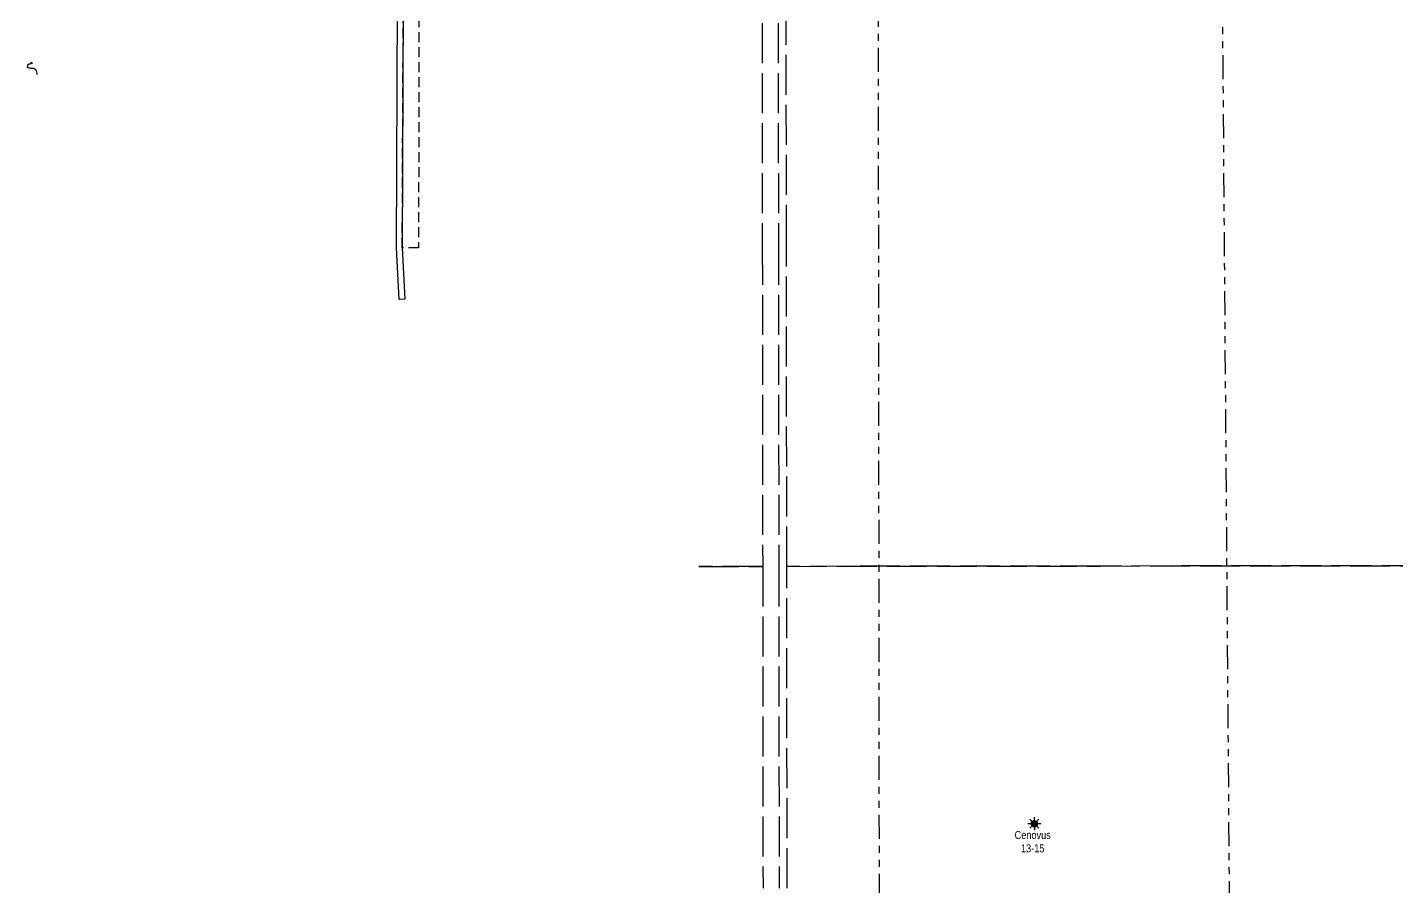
# Model space of a CAD drawing. Extents: x 498999 to 517977, y 6011694 to 6019262.
# Drawn here: x 503866 to 505577, y 6014630 to 6015704 of the extents above; entities that cross this region are included whole.
import ezdxf

# ---------------------------------------------------------------- set-up
doc = ezdxf.new("R2010")
doc.units = 0
doc.header["$LTSCALE"] = 5
for name, pattern in [('foc-ACCESSROAD', [3.75, 2.5, -1.25]), ('foc-DRILLPATH', [14.75, 6, -1.75, 1.75, -1.75, 1.75, -1.75]), ('foc-UNSURVEYED', [12.5, 10, -2.5])]:
    doc.linetypes.add(name, pattern=pattern)
for name, color, linetype in [('AS-DRILL-T', 8, 'Continuous'), ('F-AR', 190, 'foc-ACCESSROAD'), ('F-RW', 190, 'Continuous'), ('F-WS-S', 8, 'Continuous'), ('L-USEC', 7, 'foc-UNSURVEYED'), ('P-PDRILLPATH', 12, 'foc-DRILLPATH')]:
    doc.layers.add(name, color=color, linetype=linetype)
doc.layers.add('oil_and_gas_wells_line', color=7, linetype='Continuous', true_color=0x6a4366)
doc.styles.add('80L', font='ARIALN.TTF', dxfattribs={"height": 10})

# ---------------------------------------------------------------- blocks, each defined once
blk = doc.blocks.new('GAS')
h = blk.add_hatch(color=255)
h.dxf.hatch_style = 1
edge = h.paths.add_edge_path()
edge.add_arc((0, 0), 0.9, 0, 360)
for p, q in [((-0.81, 0), (-1.62, 0)), ((-0.57, 0.57), (-1.14, 1.14)), ((0, 0.81), (0, 1.62)), ((0.57, 0.57), (1.14, 1.14)), ((1.62, 0), (0.81, 0)), ((-0.57, -0.57), (-1.14, -1.14)), ((0, -0.81), (0, -1.62)), ((1.14, -1.14), (0.57, -0.57))]:
    blk.add_line(p, q)
blk.add_circle((0, 0), 0.8)

msp = doc.modelspace()

# ---------------------------------------------------------------- linework, layer by layer
at = {"layer": 'F-AR'}
msp.add_lwpolyline([(504350.53, 6016085.589), (504367.827, 6016063.299), (504371.681, 6016066.291), (504380.873, 6015894.651), (504357.718, 6015836.204), (504355.105, 6015829.616), (504354.46, 6015428.856), (504334.025, 6015428.87), (504335.737, 6015833.673), (504336.738, 6015836.183), (504361.346, 6015898.103), (504350.53, 6016085.589)], close=True, dxfattribs=at)
at = {"layer": 'F-RW'}
msp.add_lwpolyline([(504337.348, 6015364.649), (504330.361, 6015364.285), (504327.025, 6015428.796), (504328.748, 6015835.031), (504329.206, 6015836.176), (504354.276, 6015899.252), (504342.98, 6016095.32), (504341.621, 6016118.909), (504340.021, 6016146.685), (504339.554, 6016154.394), (504346.548, 6016158.178), (504364.809, 6016168.059), (504397.124, 6016185.543), (504406.172, 6016182.494), (504379.386, 6016167.995), (504361.149, 6016158.123), (504346.795, 6016150.352), (504348.309, 6016124.099), (504350.53, 6016085.589), (504361.346, 6015898.103), (504336.738, 6015836.183), (504335.737, 6015833.673), (504334.025, 6015428.87), (504337.348, 6015364.649)], close=True, dxfattribs=at)
at = {"layer": 'L-USEC'}
for p, q in [((504783.652, 6015834.862), (504784.084, 6015432.78)), ((504803.759, 6015834.884), (504804.19, 6015432.801)), ((504814.242, 6015432.81), (504813.811, 6015834.894)), ((504784.084, 6015432.78), (504784.515, 6015030.695)), ((504804.19, 6015432.801), (504804.621, 6015030.717)), ((504814.673, 6015030.726), (504814.242, 6015432.81)), ((504784.515, 6015030.695), (504704.681, 6015030.614)), ((504704.681, 6015030.614), (504784.515, 6015030.695)), ((504784.515, 6015030.695), (504784.946, 6014628.612)), ((504804.621, 6015030.717), (504805.053, 6014628.634)), ((505206.361, 6015031.138), (504814.673, 6015030.726)), ((504814.673, 6015030.726), (505206.361, 6015031.138)), ((504815.105, 6014628.645), (504814.673, 6015030.726)), ((505608.115, 6015031.56), (505206.361, 6015031.138)), ((505206.361, 6015031.138), (505608.115, 6015031.56))]:
    msp.add_line(p, q, dxfattribs=at)
at = {"layer": 'oil_and_gas_wells_line'}
msp.add_lwpolyline([(503877.753, 6015645.344), (503877.752, 6015646.584), (503877.751, 6015646.934), (503877.791, 6015647.314), (503877.42, 6015649.043), (503876.008, 6015651.222), (503874.137, 6015652.571), (503873.277, 6015652.99), (503872.357, 6015653.129), (503871.277, 6015653.139), (503870.037, 6015653.228), (503869.267, 6015653.287), (503868.756, 6015653.367), (503868.296, 6015653.426), (503867.646, 6015653.476), (503866.136, 6015653.785), (503865.676, 6015654.044), (503865.586, 6015654.224), (503865.666, 6015654.584), (503865.795, 6015654.904), (503866.085, 6015655.355), (503866.204, 6015655.865), (503866.184, 6015656.545), (503866.184, 6015657.045), (503866.173, 6015657.625), (503866.433, 6015658.155), (503866.863, 6015658.385), (503867.202, 6015658.496), (503867.572, 6015658.606), (503867.932, 6015658.716), (503868.302, 6015658.826), (503868.662, 6015658.927), (503869.002, 6015659.017), (503869.322, 6015659.117), (503869.622, 6015659.227), (503869.902, 6015659.308), (503870.152, 6015659.378), (503870.392, 6015659.448), (503870.632, 6015659.518), (503870.862, 6015659.588), (503871.102, 6015659.629), (503871.342, 6015659.669), (503871.552, 6015659.719), (503871.701, 6015659.779), (503871.751, 6015659.829), (503871.771, 6015659.859), (503871.781, 6015659.879), (503871.751, 6015659.899), (503871.631, 6015659.869), (503871.471, 6015659.829), (503871.312, 6015659.789), (503871.141, 6015659.779), (503870.971, 6015659.768), (503870.822, 6015659.788), (503870.701, 6015659.828), (503870.371, 6015660.128), (503870.321, 6015660.228), (503870.271, 6015660.338), (503870.241, 6015660.448), (503870.201, 6015660.618), (503870.131, 6015660.768)], dxfattribs=at)
at = {"layer": 'P-PDRILLPATH'}
for p, q in [((504927.276, 6017154.016), (504931.161, 6013532.463)), ((505350.377, 6016849.606), (505375.923, 6013532.947))]:
    msp.add_line(p, q, dxfattribs=at)

# ---------------------------------------------------------------- block references
at = {"layer": 'F-WS-S', "xscale": 4.999999999999977, "yscale": 4.999999999999977, "zscale": 4.999999999999977}
msp.add_blockref('GAS', (505124.092, 6014709.049), dxfattribs=at)

# ---------------------------------------------------------------- texts
at = {"layer": 'AS-DRILL-T', "insert": (505090.466, 6014699.935), "char_height": 10, "attachment_point": 1, "style": '80L'}
msp.add_mtext_dynamic_manual_height_columns('\\pxqc;Cenovus\\P13-15', width=63.08772, gutter_width=50, heights=[0], dxfattribs=at)

doc.saveas('drawing.dxf')
